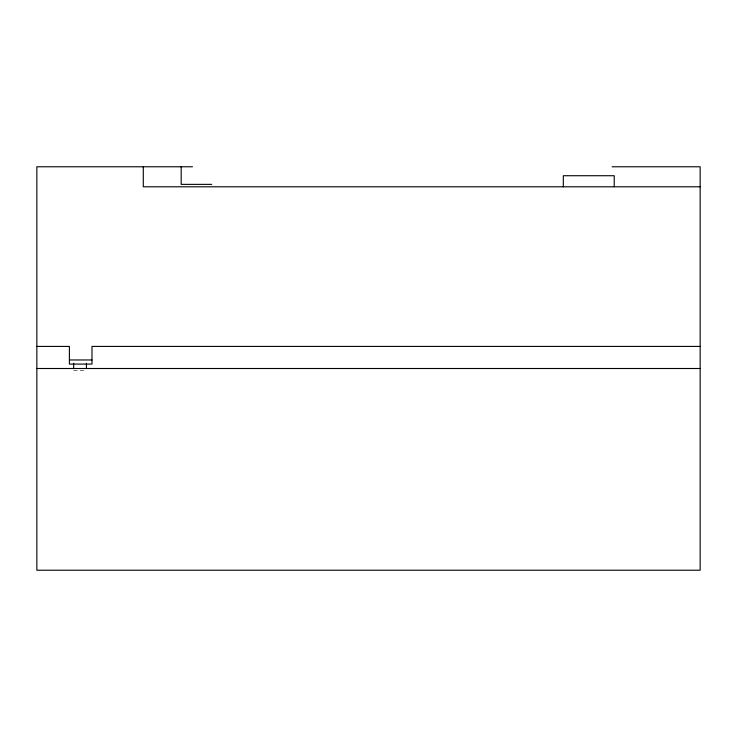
<?xml version="1.0" encoding="UTF-8"?>
<svg xmlns="http://www.w3.org/2000/svg" width="737" height="737" viewBox="0 0 737 737"><rect width="100%" height="100%" fill="white"/><g stroke="black" fill="none" stroke-linecap="round" stroke-linejoin="round"><path stroke-width="0.55" stroke-dasharray="3.69 2.76" d="M73.654 370.702L86.441 370.702"/><path stroke-width="1.11" d="M192.504 166.774L36.85 166.774L36.85 570.226L700.15 570.226L700.15 166.774L612.088 166.774M211.731 184.37L181.182 184.37L181.182 166.774M700.15 186.793L143.291 186.793L143.291 166.774M36.85 346.418L69.398 346.418L69.398 364.087L91.987 364.087L91.987 346.418L700.15 346.418M69.398 359.969L91.987 359.969M36.85 368.5L700.15 368.5M614.225 186.793L614.225 175.719L563.317 175.719L563.317 186.793M86.441 363.184L86.441 368.555M73.654 363.184L73.654 368.555"/></g></svg>
